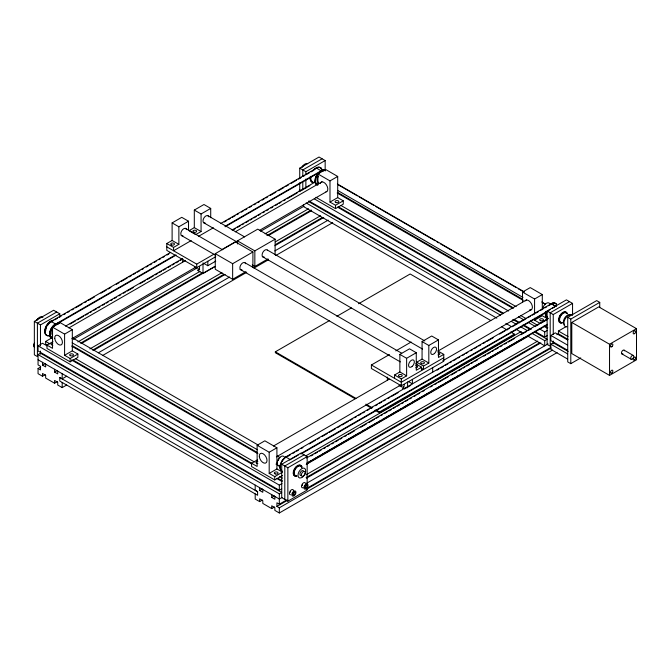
<?xml version="1.0" encoding="UTF-8"?>
<svg xmlns="http://www.w3.org/2000/svg" width="670" height="670" viewBox="0 0 670 670"><rect width="100%" height="100%" fill="white"/><g stroke="black" fill="none" stroke-linecap="round" stroke-linejoin="round"><path stroke-width="1" d="M215.33 266.4L203.002 273.519L197.926 270.588L198.714 269.851A9.556 5.519 60 0 0 199.618 266.476M402.511 388.709L403.307 387.972A9.556 5.519 60 0 0 404.211 384.597M188.521 221.226L178.873 226.803L178.873 244.349L172.115 240.455L172.115 222.901L181.763 217.331L188.521 221.226L188.521 230.522M210.715 208.412L201.067 213.981L201.067 231.535L194.308 227.633L194.308 210.087L203.965 204.509L210.715 208.412L210.715 217.708M215.757 256.685L196.729 267.665L166.805 250.396L166.805 243.512L172.115 240.455M194.308 227.633L189.007 230.698L195.757 234.601L201.067 231.535M56.707 312.019L37.411 323.158L37.411 356.591L34.346 354.824L34.346 321.391L53.642 310.243L59.772 313.786L59.772 316.918M299.733 178.614L299.733 168.17L319.037 157.023L325.159 160.566L325.159 171.009M322.103 158.798L302.798 169.937L302.798 176.21M166.805 243.512L173.564 247.414L178.873 244.349M34.346 321.391L40.476 324.925L59.772 313.786M299.733 168.17L305.863 171.704L325.159 160.566M48.734 335.879A8.392 4.849 -60 0 1 45.217 330.62A8.392 4.849 -60 0 1 50.401 321.818L170.699 252.372M191.185 240.58L173.564 250.756L173.564 247.414M198.404 236.418L213.387 227.766M220.53 223.604L316.583 168.153L321.165 170.842L321.851 170.465A8.392 4.849 -60 0 1 324.674 170.239M51.087 321.977L52.896 320.93M54.714 319.883L57.427 318.317M59.245 317.27L61.054 316.223M63.776 314.649L65.585 313.602M67.402 312.563L69.211 311.517M71.933 309.942L73.742 308.895M75.551 307.848L81.899 304.188M84.613 302.622L86.43 301.575M88.239 300.529L94.579 296.869M100.927 293.2L106.362 290.06M108.171 289.021L110.893 287.447M116.329 284.306L119.051 282.74M120.86 281.693L127.2 278.033M129.017 276.986L131.73 275.412M133.548 274.373L135.357 273.327M137.174 272.28L139.888 270.705M141.697 269.658L143.514 268.611M146.227 267.045L148.045 265.998M149.854 264.952L151.671 263.905M154.385 262.339L156.202 261.292M158.916 259.726L160.733 258.679M162.542 257.632L164.351 256.585M167.073 255.01L168.882 253.964M224.157 222.055L226.879 220.489M228.688 219.442L230.497 218.395M232.314 217.348L235.028 215.773M236.845 214.727L238.654 213.688M241.376 212.114L243.185 211.067M245.002 210.02L246.811 208.973M249.533 207.407L251.342 206.36M254.064 204.794L255.873 203.747M257.682 202.7L259.499 201.653M262.213 200.079L264.03 199.04M265.839 197.993L267.648 196.947M270.37 195.372L275.805 192.231M278.527 190.665L283.963 187.525M285.772 186.478L288.494 184.912M291.216 183.345L296.651 180.205M298.46 179.158L301.182 177.583M302.991 176.545L304.8 175.498M306.617 174.451L309.331 172.877M311.148 171.83L312.957 170.783M51.984 338.375A8.392 4.849 -60 0 1 49.965 332.295A8.392 4.849 -60 0 1 54.99 324.464L175.28 255.019M225.12 226.251L321.165 170.8L321.165 171.344L225.12 226.795M176.185 255.044L54.68 325.26A7.713 4.456 -60 0 0 50.342 332.647A7.713 4.456 -60 0 0 52.587 337.847M52.536 327.161L60.258 322.697L72.318 329.665L72.318 350.837L64.596 355.293L64.596 334.121L52.536 327.161L52.536 348.333L46.984 345.125L46.984 348.467L70.149 361.842L77.871 357.386L77.871 354.045L72.318 350.837M317.923 173.932L325.645 169.477L337.705 176.445L337.705 197.617L329.992 202.072L329.992 180.9L317.923 173.932L317.923 185.029M65.568 326.123L182.299 258.729M232.063 229.994L314.406 182.449M70.09 324.054L75.517 320.913M77.326 319.875L83.666 316.215M85.475 315.168L88.189 313.602M89.998 312.555L91.807 311.517M93.616 310.47L96.329 308.904M98.138 307.857L99.956 306.81M102.669 305.244L104.478 304.197M106.287 303.15L108.096 302.111M110.81 300.545L112.619 299.498M114.428 298.452L116.237 297.405M118.95 295.839L120.767 294.792M123.481 293.226L125.29 292.187M127.099 291.14L133.43 287.48M139.77 283.82L145.197 280.688M147.006 279.641L153.338 275.99M155.147 274.943L157.86 273.377M159.678 272.33L161.487 271.283M163.296 270.245L166.009 268.67M167.818 267.632L170.532 266.065M172.341 265.019L174.15 263.972M175.959 262.925L178.672 261.359M180.49 260.312L182.299 259.273M232.967 230.011L235.681 228.445M237.49 227.398L240.212 225.832M242.021 224.793L243.83 223.747M245.639 222.7L248.352 221.134M250.161 220.087L251.97 219.04M253.779 218.001L256.493 216.435M258.302 215.388L260.119 214.341M262.833 212.775L264.642 211.728M266.451 210.681L268.26 209.643M270.973 208.069L272.782 207.03M275.496 205.464L277.305 204.417M279.122 203.37L280.931 202.323M283.644 200.757L285.453 199.71M287.262 198.672L297.212 192.918M299.934 191.352L305.361 188.22M307.17 187.173L309.883 185.607M68.859 327.915L185.515 260.563M235.254 231.845L322.069 181.721M281.735 488.874L279.323 490.272L38.056 350.979L38.056 345.821L42.52 343.249L47.042 345.854M47.47 345.268L45.661 344.221L45.661 341.432L51.908 337.831M64.596 334.121L72.318 329.665M329.992 180.9L337.705 176.445M46.984 345.125L52.989 341.658M38.056 354.597L40.476 353.207L281.735 492.5L279.323 493.891L38.056 354.597L38.056 364.907L40.476 366.297L40.476 369.924L38.056 368.525L38.056 373.684L42.52 376.255L45.233 374.689M166.805 246.862L196.729 264.131L213.889 254.223M222.021 249.525L236.477 241.183M245.865 271.668L232.649 279.298L215.271 269.265L215.271 253.67L235.539 241.971L252.908 251.995L252.908 267.598M237.473 243.972L237.473 240.857L257.741 229.148L275.11 239.182L275.11 254.784M71.79 338.735L195.682 267.204M259.893 230.137L326.818 191.494M73.348 339.38L196.385 268.343M260.622 231.259L304.054 206.184M197.926 270.588L199.685 269.575M203.002 262.933L207.826 265.722L215.757 261.141M77.812 341.96L199.945 271.442M265.085 233.83L308.518 208.764M42.52 362.328L42.52 365.116L45.233 363.55M80.526 343.174L202.658 272.656M266.894 235.572L311.232 209.978M38.056 368.525L40.778 366.959M81.849 343.249L214.844 266.459M268.226 235.639L311.651 210.573M215.271 253.67L232.649 263.695L252.908 251.995M237.473 240.857L254.843 250.882L275.11 239.182M64.596 355.293L70.149 358.5L77.871 354.045M329.992 202.072L335.536 205.28L343.258 200.816L343.258 204.166L335.536 208.621L315.939 197.307M89.872 348.919L221.963 272.656M275.345 241.845L320.578 215.723M54.588 369.296L54.588 372.076L57.302 370.51M92.586 350.142L223.772 274.399M275.345 244.625L322.387 217.465M93.909 350.209L225.103 274.474M274.859 245.739L323.719 217.532M98.373 352.788L229.559 277.045M274.8 250.932L328.183 220.112M252.238 264.977L254.843 266.484L268.059 258.854M42.52 376.255L42.52 373.475L45.661 375.284L45.661 378.073L54.588 383.223L57.302 381.657M255.195 485.114L255.195 490.272L257.607 491.663L257.607 495.281L59.772 381.062L59.772 377.445L62.184 378.835L66.707 376.222M102.895 355.326L246.753 272.28M253.989 268.101L268.469 259.742M275.705 255.563L332.705 222.658M54.588 383.223L54.588 380.434L57.721 382.252L57.721 385.032L62.184 387.612L66.707 384.999M355.05 398.725L275.337 352.705L275.337 351.825L329.623 320.478M336.859 316.299L351.34 307.94M358.576 303.761L410.157 273.988L490.775 320.536M437.87 350.979L443.774 354.388L443.774 361.272L401.313 385.786L371.398 368.517L371.398 364.974L389.471 354.547M395.794 350.896L411.154 342.027M416.271 352.722L406.623 358.291L406.623 375.845L399.864 371.942L399.864 354.388L409.521 348.819L416.271 352.722L416.271 370.267L421.581 367.21L421.581 370.552M438.473 339.908L428.817 345.477L428.817 363.031L422.067 359.128L422.067 341.574L431.715 336.005L438.473 339.908L438.473 357.453L443.774 354.388M257.129 445.274L264.851 440.818L276.911 447.786L276.911 468.958L269.189 473.414L269.189 452.242L257.129 445.274L257.129 466.454L251.577 463.246L251.577 466.588L274.742 479.963L282.464 475.507M522.516 302.137L522.516 292.053L530.238 287.597L542.298 294.566L542.298 309.682M394.563 378.349L394.563 375.007L399.864 371.942M416.757 364.698L416.757 362.194L422.067 359.128M273.444 446.036L389.203 379.203M438.038 351.013L526.662 299.842M269.189 452.242L276.911 447.786M522.516 292.053L534.576 299.021L542.298 294.566M251.577 463.246L257.582 459.779M394.563 375.007L401.313 378.91L406.623 375.845M416.757 362.194L423.515 366.088L428.817 363.031M443.774 357.738L401.313 382.252L371.398 364.974M276.383 456.856L401.179 384.798M442.778 360.787L531.402 309.615M285.06 457.35L551.921 303.351A8.392 4.849 -60 0 1 555.824 303.795M288.469 455.943L290.278 454.897M292.999 453.33L294.808 452.284M296.617 451.237L298.435 450.19M301.148 448.615L302.966 447.577M309.305 443.909L315.645 440.249M317.463 439.202L319.272 438.155M321.994 436.589L327.429 433.448M329.238 432.401L335.586 428.741M337.395 427.695L340.117 426.12M341.926 425.082L348.266 421.413M350.083 420.366L352.797 418.8M354.614 417.753L356.423 416.707M358.241 415.66L360.954 414.094M362.772 413.047L364.581 412M367.294 410.425L369.111 409.387M370.92 408.34L372.738 407.293M375.451 405.719L377.269 404.672M379.078 403.625L381.8 402.059M383.609 401.012L385.418 399.965M388.139 398.399L389.948 397.352M391.766 396.305L398.106 392.645M404.446 388.977L410.794 385.317M437.066 370.15L438.883 369.103M440.693 368.056L443.414 366.482M445.223 365.435L447.945 363.869M449.754 362.822L451.572 361.775M453.381 360.728L456.103 359.162M457.911 358.115L459.72 357.068M462.442 355.502L464.251 354.455M466.069 353.408L467.878 352.361M470.6 350.787L472.409 349.748M474.218 348.702L476.94 347.127M478.748 346.08L480.566 345.033M483.279 343.467L485.097 342.42M486.906 341.373L493.246 337.714M499.594 334.054L505.029 330.913M506.838 329.866L509.56 328.292M512.282 326.726L517.717 323.585M519.526 322.538L525.866 318.878M527.684 317.831L530.397 316.265M532.215 315.218L534.024 314.171M535.841 313.125L538.554 311.558M540.372 310.512L543.085 308.937M544.903 307.89L546.712 306.843M548.521 305.796L551.243 304.23M307.161 486.914L307.161 490.046L287.866 501.194L281.735 497.651L281.735 464.218L301.039 453.079L307.161 456.613L307.161 483.782M569.492 301.626L550.187 312.773L550.187 346.197L547.122 344.43L547.122 310.997L566.426 299.859L572.557 303.393L572.557 314.883M291.241 459.092L298.485 454.905M300.302 453.858L550.388 309.473M552.197 308.426L554.919 306.852M301.207 453.883L547.666 311.584M534.576 320.193L542.298 315.738L547.851 318.937L540.129 323.401L534.576 320.193L534.576 318.175M304.105 454.846L284.8 465.993L284.8 499.418M375.887 409.881L379.513 411.966L514.334 334.129L514.334 335.008L379.513 412.846L374.982 410.233M305.863 455.868L521.193 331.55M281.735 464.218L287.866 467.76L307.161 456.613M547.122 310.997L553.253 314.54L572.557 303.393M306.559 457.995L548.16 318.51M269.189 473.414L274.742 476.621L282.464 472.157L276.911 468.958M311.081 455.927L312.89 454.888M314.699 453.841L317.421 452.275M319.23 451.228L321.039 450.181M323.752 448.615L325.561 447.568M327.37 446.53L329.179 445.483M331.893 443.917L333.702 442.87M335.519 441.823L338.233 440.257M340.042 439.21L341.851 438.172M344.564 436.597L346.373 435.559M348.182 434.512L354.514 430.852M360.854 427.2L366.281 424.06M368.994 422.494L374.421 419.361M376.239 418.315L378.952 416.748M380.761 415.702L382.57 414.663M384.379 413.616L387.092 412.05M388.901 411.003L391.615 409.437M393.424 408.39L395.241 407.343M397.05 406.296L399.764 404.73M401.573 403.692L403.382 402.645M405.191 401.598L407.904 400.032M409.713 398.985L411.522 397.938M414.236 396.372L416.053 395.325M417.862 394.287L419.671 393.24M422.385 391.674L424.194 390.627M430.525 386.967L432.334 385.928M435.056 384.362L436.865 383.315M438.674 382.269L448.624 376.523M451.337 374.957L456.772 371.817M458.581 370.778L461.295 369.203M463.104 368.165L464.913 367.118M466.722 366.071L469.435 364.505M471.244 363.458L473.054 362.42M474.871 361.373L477.584 359.807M483.916 356.147L485.725 355.1M487.534 354.053L490.247 352.487M492.056 351.449L493.865 350.402M495.683 349.355L498.396 347.789M500.205 346.742L502.014 345.695M504.728 344.129L506.537 343.09M508.346 342.043L514.686 338.384M521.017 334.724L526.444 331.591M528.253 330.545L530.967 328.978M536.402 325.846L539.115 324.28M540.924 323.233L547.256 319.573M306.617 463.255L547.315 324.288M259.659 487.693L259.659 490.482L262.372 488.907M308.518 462.275L311.232 460.7M313.041 459.662L319.372 456.002M321.181 454.955L360.083 432.502M361.892 431.455L364.606 429.889M366.423 428.842L372.755 425.182M374.564 424.144L376.373 423.097M378.182 422.05L380.895 420.484M382.704 419.437L389.036 415.785M390.845 414.738L397.184 411.078M398.993 410.04L401.707 408.474M403.516 407.427L409.847 403.767M411.656 402.72L429.755 392.277M431.564 391.23L442.418 384.965M444.227 383.918L446.036 382.872M447.845 381.833L455.081 377.654M456.89 376.607L458.699 375.56M460.508 374.513L463.23 372.947M465.039 371.909L466.848 370.862M468.657 369.815L471.37 368.249M473.179 367.202L479.511 363.55M481.32 362.503L520.221 340.042M522.031 338.995L524.752 337.429M306.617 463.799L547.315 324.833M306.224 464.427L528.789 335.93M580.748 357.922L570.79 363.668L567.733 361.901L567.733 317.32L596.677 300.612L599.742 302.379L599.742 307.564M38.056 345.821L279.323 485.114L282.003 483.572M539.291 328.761L544.71 331.893L547.39 330.344M567.733 317.32L570.79 319.096L599.742 302.379M255.195 493.891L255.195 499.041L259.659 501.621L262.372 500.055M306.106 474.804L537.717 341.089M534.777 331.307L544.71 337.043L547.122 335.653M571.786 322.454L598.754 306.885L636.5 328.677L636.5 359.815L609.533 375.384L571.786 353.584L571.786 322.454L609.533 344.246L636.5 328.677M567.507 350.209L550.841 340.586L550.841 335.435L555.304 332.856L567.591 339.95M568.093 339.405L558.437 333.828L558.437 331.047L566.477 326.407M271.727 494.653L271.727 497.442L274.44 495.875M306.106 477.593L539.526 342.831M306.525 478.187L540.849 342.898M532.064 333.367L544.71 340.67L547.122 339.28L534.476 331.977M556.87 334.732L558.437 333.828M282.036 497.475L279.323 499.041L38.056 359.757M306.466 483.371L548.027 343.911M567.507 358.986L550.841 349.363L550.841 344.204L553.253 342.814L568.168 351.423M259.659 501.621L259.659 498.832L262.799 500.649L262.799 503.43L271.727 508.589L274.44 507.022M552.557 350.075L279.323 507.818L276.911 506.428L276.911 502.802L279.323 504.2L286.559 500.021M306.466 488.531L550.748 347.496M276.911 506.428L287.765 500.155M306.768 489.192L551.05 348.157M271.727 508.589L271.727 505.8L274.859 507.609L274.859 510.398L279.323 512.977L557.08 352.613M555.824 306.383L551.243 303.686L555.824 306.383L556.51 305.997M289.649 459.997L290.328 459.612L285.747 456.965M321.156 171.394L322.144 170.917A7.713 4.456 -60 0 1 323.484 170.699M337.395 183.99L524.526 292.028M541.703 301.944L545.321 304.029M338.417 184.937L357.395 195.891M359.204 196.93L373.659 205.28M375.468 206.318L435.106 240.756M436.915 241.795L438.716 242.841M440.525 243.88L451.371 250.145M453.18 251.191L459.503 254.843M461.312 255.881L516.428 287.706M518.237 288.753L523.655 291.877M542.633 302.832L545.346 304.398M624.172 350.201L633.368 355.51A2.169 1.248 -60 0 1 632.505 358.902A2.169 1.248 -60 0 1 630.763 357.596A2.169 1.248 -60 0 1 633.368 355.51M621.861 353.861L631.056 359.162M337.638 190.406L522.969 297.405M337.571 192.382L522.809 299.331M337.144 192.968L523.287 300.445M337.705 197.617L343.258 200.816M340.871 205.43L516.168 306.642M558.437 331.047L568.093 336.616M338.157 206.653L513.455 307.857M545.087 326.123L547.792 327.68M337.73 207.239L513.036 308.451M543.755 326.19L547.365 328.275M520.531 315.428L525.875 318.51M530.33 321.081L537.457 325.193M314.289 198.864L508.572 311.022M518.505 316.768L523.932 319.892M528.446 322.505L535.673 326.675M550.841 335.435L567.507 345.058M308.87 200.883L503.145 313.049M513.99 319.314L519.409 322.438M523.932 325.05L531.159 329.221M308.577 201.553L502.852 313.711M512.784 319.456L519.116 323.108M522.726 325.193L529.953 329.364M306.156 202.943L500.44 315.109M511.277 321.366L515.799 323.978M520.314 326.583L527.541 330.754M550.841 344.204L567.507 353.827M496.822 318.175L303.451 206.528L303.451 204.467M505.858 323.392L511.277 326.524M515.799 329.129L523.027 333.3M527.541 335.913L544.71 345.821L544.71 340.67M501.646 326.809L507.081 329.95M510.707 332.044L514.334 334.129M207.524 215.489L244.642 236.92M267.28 249.994L424.83 340.955M194.308 210.087L201.067 213.981M422.067 341.574L428.817 345.477M203.429 222.582L237.833 242.448M262.28 256.56L422.544 349.087M185.33 228.303L222.448 249.743M245.086 262.808L401.724 353.241M172.115 222.901L178.873 226.803M399.864 354.388L406.623 358.291M415.668 363.793L421.581 367.21M420.978 367.972L423.515 369.438L423.515 366.088M181.235 235.396L215.64 255.262M240.086 269.373L400.35 361.901M408.39 381.515L412.41 383.835L412.41 379.379M275.337 351.825L355.963 398.374M365.921 404.127L372.269 407.787M365.921 404.998L371.356 408.139M51.087 321.433L55.669 324.079M73.03 338.157L258.268 445.098M277.246 456.061L279.959 457.618M72.184 342.814L257.422 449.763M72.184 345.603L257.422 452.552M71.757 346.197L257.9 453.665M275.973 464.092L280.487 466.705M45.661 341.432L50.175 344.045M75.476 358.651L254.391 461.948M279.691 476.554L282.405 478.12M72.77 359.874L251.685 463.171M277.891 478.296L282.405 480.901M71.439 359.941L251.258 463.757M276.559 478.363L281.978 481.495M42.52 365.116L45.661 366.925L45.661 364.137M54.588 372.076L57.721 373.894L57.721 371.105M259.659 490.482L262.799 492.291L262.799 489.502M271.727 497.442L274.859 499.251L274.859 496.47M59.772 377.528L257.607 491.746M609.533 344.246L609.533 375.384M570.79 319.096L570.79 363.668M553.253 314.54L553.253 334.389M553.253 341.005L553.253 343.785M544.71 331.893L544.71 337.043M534.576 299.021L534.576 314.146M432.678 367.679L432.678 372.135M407.586 382.017L407.586 387.788M401.313 378.91L401.313 385.786M387.327 377.051L387.327 379.94M379.513 411.966L379.513 412.846M335.536 205.28L335.536 208.621M316.583 168.153L317.27 167.818A8.392 4.849 -60 0 1 321.918 169.384M305.863 171.704L305.863 174.845M305.863 179.024L305.863 188.421M302.798 181.428L302.798 189.786M299.733 182.793L299.733 191.151M287.866 467.76L287.866 501.194M279.323 485.114L279.323 490.272M279.323 493.891L279.323 504.2M279.323 507.818L279.323 512.977M274.742 476.621L274.742 479.963M254.843 250.882L254.843 266.484M232.649 263.695L232.649 279.298M207.826 261.258L207.826 265.722M203.002 263.896L203.002 273.519M196.729 264.131L196.729 267.665M182.734 258.93L182.734 261.819M70.149 358.5L70.149 361.842M62.184 373.684L62.184 378.835M62.184 382.461L62.184 387.612M40.476 324.925L40.476 345.821M40.476 351.047L40.476 354.179M264.223 257.054A4.095 2.362 -60 0 1 262.682 252.682A4.095 2.362 -60 0 1 267.481 250.27M242.029 269.868A4.095 2.362 -60 0 1 240.731 265.019A4.095 2.362 -60 0 1 245.572 263.72M182.944 235.756A4.095 2.362 -60 0 1 181.645 230.907A4.095 2.362 -60 0 1 186.495 229.609M205.146 222.942A4.095 2.362 -60 0 1 203.847 218.093A4.095 2.362 -60 0 1 208.688 216.795M437.987 352.747A1.876 1.08 0 0 1 439.863 353.835A1.876 1.08 0 0 1 437.987 354.916M415.794 365.569A1.876 1.08 0 0 1 417.67 366.649A1.876 1.08 0 0 1 415.794 367.729M282.313 471.353A8.392 4.849 -60 0 1 280.646 463.481A8.392 4.849 -60 0 1 288.008 456.169M281.601 470.248A7.713 4.456 -60 0 1 280.822 469.318M280.387 468.003A7.713 4.456 -60 0 1 280.311 466.412M281.894 461.538A7.713 4.456 -60 0 1 283.016 459.888M283.402 459.436A7.713 4.456 -60 0 1 284.75 458.146M45.652 330.871A7.713 4.456 -60 0 1 46.59 327.253M47.545 325.486A7.713 4.456 -60 0 1 50.091 322.613M51.816 337.596A7.713 4.456 -60 0 1 51.816 328.694M52.947 327.044A7.713 4.456 -60 0 1 58.399 323.895M566.828 326.876A6.826 3.936 -60 0 1 564.86 319.464A6.826 3.936 -60 0 1 572.515 315.067M547.616 317.396A7.713 4.456 -60 0 1 546.201 312.136M547.943 318.267A8.392 4.849 -60 0 1 545.941 311.399M550.589 304.448A8.392 4.849 -60 0 1 556.108 303.77M550.346 304.314A8.392 4.849 -60 0 1 556.669 304.708M547.7 318.133A8.392 4.849 -60 0 1 545.33 313.217M542.625 308.769A5.46 3.149 -60 0 1 545.849 303.636A5.46 3.149 -60 0 1 549.693 303.611M545.958 315.252A7.713 4.456 -60 0 1 545.958 311.994M560.179 322.052A5.46 3.149 -60 0 1 559.559 321.483M559.174 320.628A5.46 3.149 -60 0 1 559.174 318.325M559.559 317.027A5.46 3.149 -60 0 1 561.904 313.594M563.906 312.438A5.46 3.149 -60 0 1 565.631 312.597M562.239 322.521A5.46 3.149 -60 0 1 560.422 316.466A5.46 3.149 -60 0 1 566.803 313.552M564.416 324.489A5.46 3.149 -60 0 1 564.626 318.074A5.46 3.149 -60 0 1 570.078 315.168M561.778 322.814A6.139 3.543 -60 0 1 559.458 316.257A6.139 3.543 -60 0 1 566.661 312.647M562.264 323.091A6.139 3.543 -60 0 1 560.313 315.83A6.139 3.543 -60 0 1 567.582 313.887M622.916 353.852A2.169 1.248 -60 0 1 621.484 352.948A2.169 1.248 -60 0 1 622.857 350.368A2.169 1.248 -60 0 1 624.524 350.82M298.962 191.687A2.898 1.675 -60 0 1 299.917 189.694M313.334 170.607A8.392 4.849 -60 0 1 321.843 169.418M313.652 182.575A8.392 4.849 -60 0 1 310.403 176.997M313.099 170.465A8.392 4.849 -60 0 1 321.6 169.284M314.883 182.148A8.392 4.849 -60 0 1 310.168 176.855M312.379 181.587A7.713 4.456 -60 0 1 310.972 176.319M316.047 184.384A8.392 4.849 -60 0 1 317.295 174.083M320.151 171.135A8.392 4.849 -60 0 1 324.514 170.063M316.098 177.14A7.713 4.456 -60 0 1 318.091 173.681M317.362 185.196A8.392 4.849 -60 0 1 316.416 176.109A8.392 4.849 -60 0 1 324.757 170.205M317.203 184.376A7.713 4.456 -60 0 1 316.734 176.361A7.713 4.456 -60 0 1 323.786 170.674M318.334 182.424A5.46 3.149 -60 0 1 318.334 176.118M302.128 167.056A2.73 1.575 -60 0 1 303.937 165.239M302.212 167.056A5.46 3.149 -60 0 1 307.664 163.664M282.547 471.487A8.392 4.849 -60 0 1 280.554 464.62A8.392 4.849 -60 0 1 286.752 456.747M279.03 465.96A5.46 3.149 -60 0 1 278.611 458.808A5.46 3.149 -60 0 1 284.691 457.685M278.142 460.675A2.73 1.575 -60 0 1 278.377 460.03M278.72 459.402A2.73 1.575 -60 0 1 279.147 458.85M302.379 485.482A1.709 0.988 -60 0 1 302.58 484.896M294.783 475.273A5.46 3.149 -60 0 1 294.172 474.703M293.787 473.849A5.46 3.149 -60 0 1 298.51 465.667M299.448 465.566A5.46 3.149 -60 0 1 300.244 465.818M296.852 475.742A5.46 3.149 -60 0 1 295.378 469.067A5.46 3.149 -60 0 1 301.76 467.668M301.55 475.432A2.73 1.575 -60 0 1 300.361 472.518A2.73 1.575 -60 0 1 303.661 471.211M290.453 494.778A2.898 1.675 -60 0 1 290.453 490.675A2.898 1.675 -60 0 1 293.535 490.951M290.361 492.266A1.709 0.988 -60 0 1 290.512 491.864M293.795 491.638A1.709 0.988 -60 0 1 292.547 494.293M303.016 487.768A2.898 1.675 -60 0 1 302.095 484.335A2.898 1.675 -60 0 1 305.528 483.413M305.863 484.678A1.709 0.988 -60 0 1 304.616 487.333M296.391 476.035A6.139 3.543 -60 0 1 294.44 468.774A6.139 3.543 -60 0 1 301.709 466.822M296.877 476.32A6.139 3.543 -60 0 1 294.926 469.05A6.139 3.543 -60 0 1 302.195 467.107M36.817 320.277A5.46 3.149 -60 0 1 42.914 317.404M34.522 347.018A2.898 1.675 -60 0 1 34.522 342.914M34.354 344.857A1.709 0.988 -60 0 1 34.446 344.464M52.771 345.335A1.876 1.08 0 0 1 51.381 344.288A1.876 1.08 0 0 1 52.771 343.241M257.849 463.498A1.876 1.08 0 0 1 255.974 462.409A1.876 1.08 0 0 1 257.849 461.329M403.734 387.076A8.869 5.126 60 0 1 399.01 385.325M525.196 300.863A5.46 3.149 60 0 1 531.595 304.038A5.46 3.149 60 0 1 529.568 309.9M320.227 183.605A5.46 3.149 60 0 1 326.29 184.686A5.46 3.149 60 0 1 325.905 191.863M48.265 335.796A8.392 4.849 -60 0 1 45.501 328.241A8.392 4.849 -60 0 1 53.424 320.469M46.992 325.905A7.713 4.456 -60 0 1 49.438 322.865M50.845 321.834A7.713 4.456 -60 0 1 52.26 321.24M48.022 335.653A8.392 4.849 -60 0 1 45.258 328.099A8.392 4.849 -60 0 1 53.19 320.335M51.732 338.275A8.392 4.849 -60 0 1 49.99 331.189A8.392 4.849 -60 0 1 56.313 323.493M57.796 323.124A8.392 4.849 -60 0 1 59.127 323.283M50.711 330.36A7.713 4.456 -60 0 1 51.573 328.551M51.975 338.417A8.392 4.849 -60 0 1 51.029 329.33A8.392 4.849 -60 0 1 59.37 323.426M52.327 335.075A5.46 3.149 -60 0 1 52.327 330.62M36.741 320.277A2.73 1.575 -60 0 1 39.028 318.359M199.149 268.955A8.869 5.126 60 0 1 194.417 267.204M434.394 353.567A4.095 2.362 -60 0 0 435.693 347.228A4.095 2.362 -60 0 0 430.852 351.516A4.095 2.362 -60 0 0 434.394 353.567M412.201 366.381A4.095 2.362 -60 0 0 413.499 360.041A4.095 2.362 -60 0 0 408.65 364.338A4.095 2.362 -60 0 0 412.201 366.381M171.662 245.011A1.876 1.08 0 0 0 174.476 244.073A1.876 1.08 0 0 0 171.662 243.135A1.876 1.08 0 0 0 171.662 245.011M193.856 232.197A1.876 1.08 0 0 0 196.67 231.259A1.876 1.08 0 0 0 193.856 230.321A1.876 1.08 0 0 0 193.856 232.197M421.606 363.684A1.876 1.08 0 0 0 424.42 362.746A1.876 1.08 0 0 0 421.606 361.808A1.876 1.08 0 0 0 421.606 363.684M399.412 376.498A1.876 1.08 0 0 0 402.226 375.56A1.876 1.08 0 0 0 399.412 374.622A1.876 1.08 0 0 0 399.412 376.498M634.708 333.518A1.734 0.997 -60 0 0 635.26 330.829A1.734 0.997 -60 0 0 633.209 332.647A1.734 0.997 -60 0 0 634.708 333.518M634.708 359.782A1.734 0.997 -60 0 0 635.26 357.093A1.734 0.997 -60 0 0 633.209 358.911A1.734 0.997 -60 0 0 634.708 359.782M611.961 346.65A1.734 0.997 -60 0 0 612.514 343.961A1.734 0.997 -60 0 0 610.462 345.779A1.734 0.997 -60 0 0 611.961 346.65M611.961 372.914A1.734 0.997 -60 0 0 612.514 370.225A1.734 0.997 -60 0 0 610.462 372.051A1.734 0.997 -60 0 0 611.961 372.914M303.611 475.884A2.73 1.575 -60 0 0 304.766 471.596A2.73 1.575 -60 0 0 301.475 474.151A2.73 1.575 -60 0 0 303.611 475.884M302.706 476.906A5.46 3.149 -60 0 0 304.691 468.389A5.46 3.149 -60 0 0 298.167 473.857A5.46 3.149 -60 0 0 302.706 476.906M294.423 495.507A2.898 1.675 -60 0 0 295.344 491.018A2.898 1.675 -60 0 0 291.911 494.058A2.898 1.675 -60 0 0 294.423 495.507M294.071 494.803A1.709 0.988 -60 0 0 294.842 492.115A1.709 0.988 -60 0 0 292.773 493.664A1.709 0.988 -60 0 0 294.071 494.803M306.491 488.547A2.898 1.675 -60 0 0 307.413 484.05A2.898 1.675 -60 0 0 303.979 487.098A2.898 1.675 -60 0 0 306.491 488.547M306.131 487.844A1.709 0.988 -60 0 0 306.902 485.155A1.709 0.988 -60 0 0 304.833 486.696A1.709 0.988 -60 0 0 306.131 487.844M70.266 355.644A1.876 1.08 0 0 0 73.407 355.159A1.876 1.08 0 0 0 71.112 353.827A1.876 1.08 0 0 0 70.266 355.644M54.747 338.517A5.46 3.149 60 0 0 60.937 345A5.46 3.149 60 0 0 60.015 336.817A5.46 3.149 60 0 0 54.747 338.517M275.244 473.933A1.876 1.08 0 0 0 278.067 472.995A1.876 1.08 0 0 0 275.244 472.057A1.876 1.08 0 0 0 275.244 473.933M259.332 456.639A5.46 3.149 60 0 0 265.529 463.121A5.46 3.149 60 0 0 264.608 454.938A5.46 3.149 60 0 0 259.332 456.639M540.64 320.712A1.876 1.08 0 0 0 543.454 319.774A1.876 1.08 0 0 0 540.64 318.836A1.876 1.08 0 0 0 540.64 320.712M336.047 202.591A1.876 1.08 0 0 0 338.861 201.653A1.876 1.08 0 0 0 336.047 200.715A1.876 1.08 0 0 0 336.047 202.591"/></g></svg>
